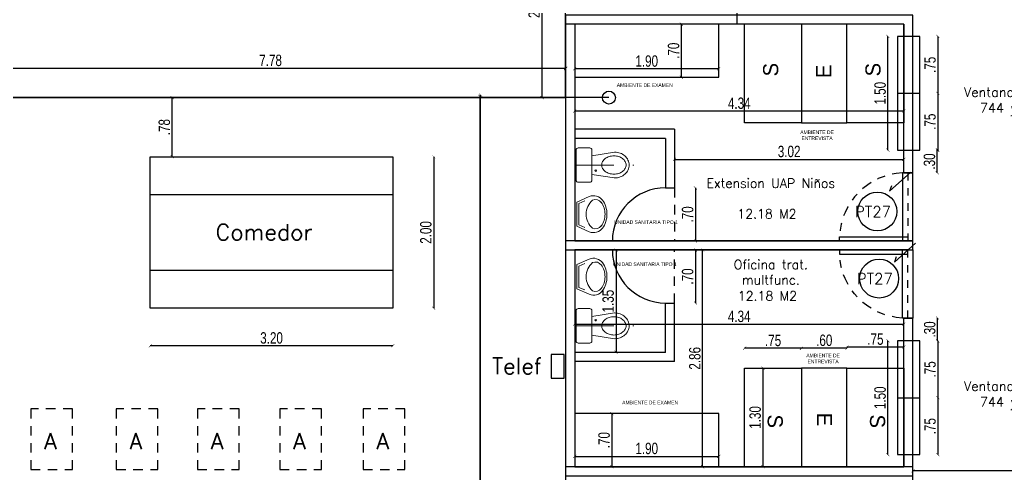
# Model space of a CAD drawing. Header units: metres. Extents: x 167 to 250, y 44 to 219.
# Drawn here: x 208.52 to 221.53, y 111.23 to 117.22 of the extents above; entities that cross this region are included whole.
import ezdxf

# ---------------------------------------------------------------- set-up
doc = ezdxf.new("R2010")
doc.units = ezdxf.units.M
for name, pattern in [('06-PT1-01$0$HIDDEN2', [0.1875, 0.125, -0.0625]), ('CONTINUA', [0]), ('DASHDOT', [1, 0.5, -0.25, 0, -0.25]), ('TRAZO_Y_PUNTO2', [0.5, 0.25, -0.125, 0, -0.125])]:
    doc.linetypes.add(name, pattern=pattern)
doc.layers.add('A-TEXTO', color=130, linetype='Continuous')
doc.layers.add('A_TEXTO', color=130, linetype='Continuous')
doc.layers.add('A1-DISEÑO', color=210, linetype='Continuous', transparency=0.2)
for name, color, linetype, lineweight in [('COTAS', 253, 'Continuous', 15), ('COTAS 2', 252, 'CONTINUA', 5), ('muros', 5, 'Continuous', 25), ('puntea', 253, '06-PT1-01$0$HIDDEN2', 25), ('VEHICLES', 252, 'Continuous', 5)]:
    doc.layers.add(name, color=color, linetype=linetype, lineweight=lineweight)
doc.styles.add('CORDENADAS', font='romans.shx', dxfattribs={"height": 1})
doc.styles.add('ING_75', font='swisscl.ttf', dxfattribs={"height": 0.15})
doc.dimstyles.new('ESC_1_75_ING', dxfattribs={"dimtxt": 0.15, "dimasz": 0.04, "dimexe": 0, "dimexo": 0, "dimgap": 0.0263, "dimtad": 1, "dimzin": 4, "dimdsep": 46, "dimtxsty": 'ING_75', "dimblk": 'ARCHTICK', "dimcen": 0.06, "dimse1": 1, "dimse2": 1, "dimclrd": 256, "dimclre": 2, "dimclrt": 1, "dimadec": 0, "dimazin": 0, "dimtfac": 1, "dimtix": 1, "dimtmove": 2, "dimatfit": 3, "dimldrblk": 'ARCHTICK', "dimfxl": 0, "dimtvp": 1.75, "dimtolj": 1, "dimtzin": 4, "dimarcsym": 0})

# ---------------------------------------------------------------- blocks, each defined once
blk = doc.blocks.new('_ArchTick')
at = {"color": 0, "linetype": 'ByBlock', "const_width": 0.15}
blk.add_lwpolyline([(-0.5, -0.5), (0.5, 0.5)], dxfattribs=at)
blk = doc.blocks.new('*D600')
at = {"layer": 'Defpoints', "color": 0, "transparency": 16777216}
for p in [(217.077, 114.176), (217.533, 114.176), (217.662, 111.315)]:
    blk.add_point(p, dxfattribs=at)
at = {"layer": 'muros', "lineweight": -2, "transparency": 16777216}
blk.add_line((217.533, 111.315), (217.533, 114.176), dxfattribs=at)
at = {"layer": 'muros', "lineweight": -2, "transparency": 16777216, "xscale": 0.04, "yscale": 0.04, "zscale": 0.04}
for p, rotation in [((217.533, 114.176), 90), ((217.533, 111.315), 270)]:
    blk.add_blockref('_ArchTick', p, dxfattribs=dict(at, rotation=rotation))
at = {"layer": 'muros', "color": 1, "transparency": 16777216, "insert": (217.43, 112.746), "char_height": 0.15, "attachment_point": 5, "rotation": 90, "style": 'ING_75'}
blk.add_mtext('\\A1;2.86', dxfattribs=at)
blk = doc.blocks.new('*D601')
at = {"layer": 'Defpoints', "color": 0, "transparency": 16777216}
for p in [(220.185, 113.196), (215.845, 112.617), (220.185, 112.653)]:
    blk.add_point(p, dxfattribs=at)
at = {"layer": 'muros', "lineweight": -2, "transparency": 16777216}
blk.add_line((215.845, 113.196), (220.185, 113.196), dxfattribs=at)
at = {"layer": 'muros', "lineweight": -2, "transparency": 16777216, "xscale": 0.04, "yscale": 0.04, "zscale": 0.04, "rotation": 180}
blk.add_blockref('_ArchTick', (215.845, 113.196), dxfattribs=at)
at = {"layer": 'muros', "lineweight": -2, "transparency": 16777216, "xscale": 0.04, "yscale": 0.04, "zscale": 0.04}
blk.add_blockref('_ArchTick', (220.185, 113.196), dxfattribs=at)
at = {"layer": 'muros', "color": 1, "transparency": 16777216, "insert": (218.015, 113.299), "char_height": 0.15, "attachment_point": 5, "style": 'ING_75'}
blk.add_mtext('\\A1;4.34', dxfattribs=at)
blk = doc.blocks.new('*D614')
at = {"layer": 'Defpoints', "color": 0, "transparency": 16777216}
for p in [(215.725, 116.576), (207.94, 116.207), (215.725, 116.22)]:
    blk.add_point(p, dxfattribs=at)
at = {"layer": 'muros', "lineweight": -2, "transparency": 16777216}
blk.add_line((207.94, 116.576), (215.725, 116.576), dxfattribs=at)
at = {"layer": 'muros', "lineweight": -2, "transparency": 16777216, "xscale": 0.04, "yscale": 0.04, "zscale": 0.04, "rotation": 180}
blk.add_blockref('_ArchTick', (207.94, 116.576), dxfattribs=at)
at = {"layer": 'muros', "lineweight": -2, "transparency": 16777216, "xscale": 0.04, "yscale": 0.04, "zscale": 0.04}
blk.add_blockref('_ArchTick', (215.725, 116.576), dxfattribs=at)
at = {"layer": 'muros', "color": 1, "transparency": 16777216, "insert": (211.833, 116.679), "char_height": 0.15, "attachment_point": 5, "style": 'ING_75'}
blk.add_mtext('\\A1;7.78', dxfattribs=at)
blk = doc.blocks.new('*D633')
at = {"layer": 'Defpoints', "color": 0, "transparency": 16777216}
for p in [(214.603, 116.22), (215.725, 116.22), (215.241, 105.45)]:
    blk.add_point(p, dxfattribs=at)
at = {"layer": 'muros', "lineweight": -2, "transparency": 16777216}
blk.add_line((214.603, 105.45), (214.603, 116.22), dxfattribs=at)
at = {"layer": 'muros', "lineweight": -2, "transparency": 16777216, "xscale": 0.04, "yscale": 0.04, "zscale": 0.04}
for p, rotation in [((214.603, 116.22), 90), ((214.603, 105.45), 270)]:
    blk.add_blockref('_ArchTick', p, dxfattribs=dict(at, rotation=rotation))
at = {"layer": 'muros', "color": 1, "transparency": 16777216, "insert": (214.5, 110.835), "char_height": 0.15, "attachment_point": 5, "rotation": 90, "style": 'ING_75'}
blk.add_mtext('\\A1;10.77', dxfattribs=at)
blk = doc.blocks.new('*D642')
at = {"layer": 'Defpoints', "color": 0, "transparency": 16777216}
for p in [(213.446, 115.408, -0.396), (213.446, 113.408, -0.396), (213.985, 113.408)]:
    blk.add_point(p, dxfattribs=at)
at = {"layer": 'muros', "lineweight": -2, "transparency": 16777216}
blk.add_line((213.985, 115.408), (213.985, 113.408), dxfattribs=at)
at = {"layer": 'muros', "lineweight": -2, "transparency": 16777216, "xscale": 0.04, "yscale": 0.04, "zscale": 0.04}
for p, rotation in [((213.985, 115.408), 90), ((213.985, 113.408), 270)]:
    blk.add_blockref('_ArchTick', p, dxfattribs=dict(at, rotation=rotation))
at = {"layer": 'muros', "color": 1, "transparency": 16777216, "insert": (213.882, 114.408), "char_height": 0.15, "attachment_point": 5, "rotation": 90, "style": 'ING_75'}
blk.add_mtext('\\A1;2.00', dxfattribs=at)
blk = doc.blocks.new('*D643')
at = {"layer": 'Defpoints', "color": 0, "transparency": 16777216}
for p in [(210.246, 113.408, -0.396), (213.446, 113.408, -0.396), (210.246, 112.911)]:
    blk.add_point(p, dxfattribs=at)
at = {"layer": 'muros', "lineweight": -2, "transparency": 16777216}
blk.add_line((213.446, 112.911), (210.246, 112.911), dxfattribs=at)
at = {"layer": 'muros', "lineweight": -2, "transparency": 16777216, "xscale": 0.04, "yscale": 0.04, "zscale": 0.04, "rotation": 180}
blk.add_blockref('_ArchTick', (210.246, 112.911), dxfattribs=at)
at = {"layer": 'muros', "lineweight": -2, "transparency": 16777216, "xscale": 0.04, "yscale": 0.04, "zscale": 0.04}
blk.add_blockref('_ArchTick', (213.446, 112.911), dxfattribs=at)
at = {"layer": 'muros', "color": 1, "transparency": 16777216, "insert": (211.846, 113.014), "char_height": 0.15, "attachment_point": 5, "style": 'ING_75'}
blk.add_mtext('\\A1;3.20', dxfattribs=at)
blk = doc.blocks.new('*D670')
at = {"layer": 'Defpoints', "color": 0, "transparency": 16777216}
for p in [(224.058, 113.381), (220.307, 112.891), (220.307, 111.26)]:
    blk.add_point(p, dxfattribs=at)
at = {"layer": 'muros', "lineweight": -2, "transparency": 16777216}
blk.add_line((224.058, 111.26), (220.307, 111.26), dxfattribs=at)
at = {"layer": 'muros', "lineweight": -2, "transparency": 16777216, "xscale": 0.04, "yscale": 0.04, "zscale": 0.04, "rotation": 180}
blk.add_blockref('_ArchTick', (220.307, 111.26), dxfattribs=at)
at = {"layer": 'muros', "lineweight": -2, "transparency": 16777216, "xscale": 0.04, "yscale": 0.04, "zscale": 0.04}
blk.add_blockref('_ArchTick', (224.058, 111.26), dxfattribs=at)
at = {"layer": 'muros', "color": 1, "transparency": 16777216, "insert": (222.183, 111.363), "char_height": 0.15, "attachment_point": 5, "style": 'ING_75'}
blk.add_mtext('\\A1;3.75', dxfattribs=at)
blk = doc.blocks.new('*D707')
at = {"layer": 'COTAS', "lineweight": -2, "transparency": 16777216}
blk.add_line((219.437, 112.88), (218.837, 112.88), dxfattribs=at)
at = {"layer": 'Defpoints', "color": 0, "transparency": 16777216}
for p in [(218.837, 112.88), (218.837, 112.636), (219.437, 112.636)]:
    blk.add_point(p, dxfattribs=at)
at = {"layer": 'COTAS', "lineweight": -2, "transparency": 16777216, "xscale": 0.04, "yscale": 0.04, "zscale": 0.04, "rotation": 180}
blk.add_blockref('_ArchTick', (218.837, 112.88), dxfattribs=at)
at = {"layer": 'COTAS', "lineweight": -2, "transparency": 16777216, "xscale": 0.04, "yscale": 0.04, "zscale": 0.04}
blk.add_blockref('_ArchTick', (219.437, 112.88), dxfattribs=at)
at = {"layer": 'COTAS', "color": 1, "transparency": 16777216, "insert": (219.137, 112.983), "char_height": 0.15, "attachment_point": 5, "style": 'ING_75'}
blk.add_mtext('\\A1;.60', dxfattribs=at)
blk = doc.blocks.new('*D708')
at = {"layer": 'COTAS', "lineweight": -2, "transparency": 16777216}
blk.add_line((220.187, 112.895), (219.437, 112.895), dxfattribs=at)
at = {"layer": 'Defpoints', "color": 0, "transparency": 16777216}
for p in [(219.437, 112.895), (219.437, 112.636), (220.187, 112.636)]:
    blk.add_point(p, dxfattribs=at)
at = {"layer": 'COTAS', "lineweight": -2, "transparency": 16777216, "xscale": 0.04, "yscale": 0.04, "zscale": 0.04, "rotation": 180}
blk.add_blockref('_ArchTick', (219.437, 112.895), dxfattribs=at)
at = {"layer": 'COTAS', "lineweight": -2, "transparency": 16777216, "xscale": 0.04, "yscale": 0.04, "zscale": 0.04}
blk.add_blockref('_ArchTick', (220.187, 112.895), dxfattribs=at)
at = {"layer": 'COTAS', "color": 1, "transparency": 16777216, "insert": (219.812, 112.998), "char_height": 0.15, "attachment_point": 5, "style": 'ING_75'}
blk.add_mtext('\\A1;.75', dxfattribs=at)
blk = doc.blocks.new('*D709')
at = {"layer": 'COTAS', "lineweight": -2, "transparency": 16777216}
blk.add_line((218.837, 112.878), (218.087, 112.878), dxfattribs=at)
at = {"layer": 'Defpoints', "color": 0, "transparency": 16777216}
for p in [(218.087, 112.878), (218.087, 112.636), (218.837, 112.636)]:
    blk.add_point(p, dxfattribs=at)
at = {"layer": 'COTAS', "lineweight": -2, "transparency": 16777216, "xscale": 0.04, "yscale": 0.04, "zscale": 0.04, "rotation": 180}
blk.add_blockref('_ArchTick', (218.087, 112.878), dxfattribs=at)
at = {"layer": 'COTAS', "lineweight": -2, "transparency": 16777216, "xscale": 0.04, "yscale": 0.04, "zscale": 0.04}
blk.add_blockref('_ArchTick', (218.837, 112.878), dxfattribs=at)
at = {"layer": 'COTAS', "color": 1, "transparency": 16777216, "insert": (218.462, 112.981), "char_height": 0.15, "attachment_point": 5, "style": 'ING_75'}
blk.add_mtext('\\A1;.75', dxfattribs=at)
blk = doc.blocks.new('*D710')
at = {"layer": 'COTAS', "lineweight": -2, "transparency": 16777216}
blk.add_line((218.329, 112.615), (218.329, 111.315), dxfattribs=at)
at = {"layer": 'Defpoints', "color": 0, "transparency": 16777216}
for p in [(218.524, 112.615), (218.18, 111.315), (218.329, 111.315)]:
    blk.add_point(p, dxfattribs=at)
at = {"layer": 'COTAS', "lineweight": -2, "transparency": 16777216, "xscale": 0.04, "yscale": 0.04, "zscale": 0.04}
for p, rotation in [((218.329, 112.615), 90), ((218.329, 111.315), 270)]:
    blk.add_blockref('_ArchTick', p, dxfattribs=dict(at, rotation=rotation))
at = {"layer": 'COTAS', "color": 1, "transparency": 16777216, "insert": (218.226, 111.965), "char_height": 0.15, "attachment_point": 5, "rotation": 90, "style": 'ING_75'}
blk.add_mtext('\\A1;1.30', dxfattribs=at)
blk = doc.blocks.new('LAV-3')
at = {"layer": 'VEHICLES', "linetype": 'Continuous'}
for p, q in [((1202.646, 397.081), (1202.811, 397.153)), ((1202.646, 397.081), (1202.646, 396.761)), ((1202.676, 397.061), (1202.753, 397.095)), ((1202.676, 397.061), (1202.676, 396.781)), ((1202.646, 396.761), (1202.811, 396.689)), ((1202.676, 396.781), (1202.753, 396.747))]:
    blk.add_line(p, q, dxfattribs=at)
for centre, radius, start, end in [((1203.02, 396.921), 0.249, 131.4878, 228.5122), ((1202.869, 397.02), 0.145, 33.6319, 113.6797), ((1202.893, 397.02), 0.0951, 33.6319, 113.6797), ((1202.753, 396.921), 0.267, 0, 36.1077), ((1202.729, 396.921), 0.317, 0, 36.1077), ((1202.753, 396.921), 0.267, 323.8923, 0), ((1202.729, 396.921), 0.317, 323.8923, 0), ((1202.869, 396.822), 0.145, 246.3203, 326.3681), ((1202.893, 396.822), 0.0951, 246.3203, 326.3681)]:
    blk.add_arc(centre, radius, start, end, dxfattribs=at)
blk = doc.blocks.new('*D711')
at = {"layer": 'COTAS', "lineweight": -2, "transparency": 16777216}
blk.add_line((215.845, 111.451), (217.745, 111.451), dxfattribs=at)
at = {"layer": 'Defpoints', "color": 0, "transparency": 16777216}
for p in [(215.845, 111.734), (217.745, 111.451), (217.745, 111.315)]:
    blk.add_point(p, dxfattribs=at)
at = {"layer": 'COTAS', "lineweight": -2, "transparency": 16777216, "xscale": 0.04, "yscale": 0.04, "zscale": 0.04, "rotation": 180}
blk.add_blockref('_ArchTick', (215.845, 111.451), dxfattribs=at)
at = {"layer": 'COTAS', "lineweight": -2, "transparency": 16777216, "xscale": 0.04, "yscale": 0.04, "zscale": 0.04}
blk.add_blockref('_ArchTick', (217.745, 111.451), dxfattribs=at)
at = {"layer": 'COTAS', "color": 1, "transparency": 16777216, "insert": (216.795, 111.555), "char_height": 0.15, "attachment_point": 5, "style": 'ING_75'}
blk.add_mtext('\\A1;1.90', dxfattribs=at)
blk = doc.blocks.new('*D712')
at = {"layer": 'COTAS', "lineweight": -2, "transparency": 16777216}
blk.add_line((216.39, 114.176), (216.39, 112.826), dxfattribs=at)
at = {"layer": 'Defpoints', "color": 0, "transparency": 16777216}
for p in [(215.842, 114.176), (215.842, 112.826), (216.39, 112.826)]:
    blk.add_point(p, dxfattribs=at)
at = {"layer": 'COTAS', "lineweight": -2, "transparency": 16777216, "xscale": 0.04, "yscale": 0.04, "zscale": 0.04}
for p, rotation in [((216.39, 114.176), 90), ((216.39, 112.826), 270)]:
    blk.add_blockref('_ArchTick', p, dxfattribs=dict(at, rotation=rotation))
at = {"layer": 'COTAS', "color": 1, "transparency": 16777216, "insert": (216.287, 113.501), "char_height": 0.15, "attachment_point": 5, "rotation": 90, "style": 'ING_75'}
blk.add_mtext('\\A1;1.35', dxfattribs=at)
blk = doc.blocks.new('*D706')
at = {"layer": 'Defpoints', "color": 0, "transparency": 16777216}
for p in [(216.336, 112.015), (216.336, 111.315), (216.336, 111.315)]:
    blk.add_point(p, dxfattribs=at)
at = {"layer": 'muros', "lineweight": -2, "transparency": 16777216}
blk.add_line((216.336, 112.015), (216.336, 111.315), dxfattribs=at)
at = {"layer": 'muros', "lineweight": -2, "transparency": 16777216, "xscale": 0.04, "yscale": 0.04, "zscale": 0.04}
for p, rotation in [((216.336, 112.015), 90), ((216.336, 111.315), 270)]:
    blk.add_blockref('_ArchTick', p, dxfattribs=dict(at, rotation=rotation))
at = {"layer": 'muros', "color": 1, "transparency": 16777216, "insert": (216.233, 111.665), "char_height": 0.15, "attachment_point": 5, "rotation": 90, "style": 'ING_75'}
blk.add_mtext('\\A1;.70', dxfattribs=at)
blk = doc.blocks.new('*D713')
at = {"layer": 'Defpoints', "color": 0, "transparency": 16777216}
for p in [(217.162, 114.176), (217.162, 113.476), (217.438, 113.476)]:
    blk.add_point(p, dxfattribs=at)
at = {"layer": 'muros', "lineweight": -2, "transparency": 16777216}
blk.add_line((217.438, 114.176), (217.438, 113.476), dxfattribs=at)
at = {"layer": 'muros', "lineweight": -2, "transparency": 16777216, "xscale": 0.04, "yscale": 0.04, "zscale": 0.04}
for p, rotation in [((217.438, 114.176), 90), ((217.438, 113.476), 270)]:
    blk.add_blockref('_ArchTick', p, dxfattribs=dict(at, rotation=rotation))
at = {"layer": 'muros', "color": 1, "transparency": 16777216, "insert": (217.335, 113.826), "char_height": 0.15, "attachment_point": 5, "rotation": 90, "style": 'ING_75'}
blk.add_mtext('\\A1;.70', dxfattribs=at)
blk = doc.blocks.new('th5h5yh5')
at = {"color": 114, "true_color": 0x139b48}
for p, q in [((195.601, 90.42), (196.351, 90.42)), ((195.601, 89.12), (195.601, 90.42)), ((196.951, 89.12), (196.951, 90.42)), ((196.951, 90.42), (197.701, 90.42)), ((197.701, 90.42), (197.701, 89.12))]:
    blk.add_line(p, q, dxfattribs=at)
at = {"color": 1, "true_color": 0xff0f0f}
for p, q in [((196.951, 90.42), (196.351, 90.42)), ((196.351, 90.42), (196.351, 89.12)), ((196.951, 89.12), (196.951, 90.42)), ((196.351, 89.12), (196.951, 89.12))]:
    blk.add_line(p, q, dxfattribs=at)
at = {"layer": 'muros', "color": 114, "true_color": 0x139b48}
for p, q in [((195.601, 89.12), (196.351, 89.12)), ((196.351, 89.12), (196.351, 89.12)), ((196.951, 89.12), (196.951, 89.12)), ((196.951, 89.12), (197.701, 89.12))]:
    blk.add_line(p, q, dxfattribs=at)
at = {"char_height": 0.2, "attachment_point": 1, "rotation": 270}
for s, width, insert in [('S', 0.13533, (196.106, 89.809)), ('\\pxqc;E', 2.46867, (196.757, 90.976)), ('S', 0.13533, (197.456, 89.809))]:
    blk.add_mtext_dynamic_manual_height_columns(s, width=width, gutter_width=12.5, heights=[0], dxfattribs=dict(at, insert=insert))
blk = doc.blocks.new('*D714')
at = {"layer": 'Defpoints', "color": 0, "transparency": 16777216}
for p in [(215.845, 116.589), (220.187, 116.589), (215.845, 116.01)]:
    blk.add_point(p, dxfattribs=at)
at = {"layer": 'muros', "lineweight": -2, "transparency": 16777216}
blk.add_line((220.187, 116.01), (215.845, 116.01), dxfattribs=at)
at = {"layer": 'muros', "lineweight": -2, "transparency": 16777216, "xscale": 0.04, "yscale": 0.04, "zscale": 0.04, "rotation": 180}
blk.add_blockref('_ArchTick', (215.845, 116.01), dxfattribs=at)
at = {"layer": 'muros', "lineweight": -2, "transparency": 16777216, "xscale": 0.04, "yscale": 0.04, "zscale": 0.04}
blk.add_blockref('_ArchTick', (220.187, 116.01), dxfattribs=at)
at = {"layer": 'muros', "color": 1, "transparency": 16777216, "insert": (218.016, 116.113), "char_height": 0.15, "attachment_point": 5, "style": 'ING_75'}
blk.add_mtext('\\A1;4.34', dxfattribs=at)
blk = doc.blocks.new('*D715')
at = {"layer": 'COTAS', "lineweight": -2, "transparency": 16777216}
blk.add_line((217.745, 116.567), (215.845, 116.567), dxfattribs=at)
at = {"layer": 'Defpoints', "color": 0, "transparency": 16777216}
for p in [(215.845, 116.567), (215.845, 116.457), (217.745, 116.284)]:
    blk.add_point(p, dxfattribs=at)
at = {"layer": 'COTAS', "lineweight": -2, "transparency": 16777216, "xscale": 0.04, "yscale": 0.04, "zscale": 0.04, "rotation": 180}
blk.add_blockref('_ArchTick', (215.845, 116.567), dxfattribs=at)
at = {"layer": 'COTAS', "lineweight": -2, "transparency": 16777216, "xscale": 0.04, "yscale": 0.04, "zscale": 0.04}
blk.add_blockref('_ArchTick', (217.745, 116.567), dxfattribs=at)
at = {"layer": 'COTAS', "color": 1, "transparency": 16777216, "insert": (216.795, 116.67), "char_height": 0.15, "attachment_point": 5, "style": 'ING_75'}
blk.add_mtext('\\A1;1.90', dxfattribs=at)
blk = doc.blocks.new('*D716')
at = {"layer": 'COTAS', "lineweight": -2, "transparency": 16777216}
blk.add_line((217.253, 116.457), (217.253, 117.157), dxfattribs=at)
at = {"layer": 'Defpoints', "color": 0, "transparency": 16777216}
for p in [(217.253, 117.157), (217.253, 117.157), (217.253, 116.457)]:
    blk.add_point(p, dxfattribs=at)
at = {"layer": 'COTAS', "lineweight": -2, "transparency": 16777216, "xscale": 0.04, "yscale": 0.04, "zscale": 0.04}
for p, rotation in [((217.253, 117.157), 90), ((217.253, 116.457), 270)]:
    blk.add_blockref('_ArchTick', p, dxfattribs=dict(at, rotation=rotation))
at = {"layer": 'COTAS', "color": 1, "transparency": 16777216, "insert": (217.15, 116.807), "char_height": 0.15, "attachment_point": 5, "rotation": 90, "style": 'ING_75'}
blk.add_mtext('\\A1;.70', dxfattribs=at)
blk = doc.blocks.new('*D803')
at = {"layer": 'Defpoints', "color": 0, "transparency": 16777216}
for p in [(217.162, 115.866), (220.185, 115.915), (220.185, 115.373)]:
    blk.add_point(p, dxfattribs=at)
at = {"layer": 'muros', "lineweight": -2, "transparency": 16777216}
blk.add_line((217.162, 115.373), (220.185, 115.373), dxfattribs=at)
at = {"layer": 'muros', "lineweight": -2, "transparency": 16777216, "xscale": 0.04, "yscale": 0.04, "zscale": 0.04, "rotation": 180}
blk.add_blockref('_ArchTick', (217.162, 115.373), dxfattribs=at)
at = {"layer": 'muros', "lineweight": -2, "transparency": 16777216, "xscale": 0.04, "yscale": 0.04, "zscale": 0.04}
blk.add_blockref('_ArchTick', (220.185, 115.373), dxfattribs=at)
at = {"layer": 'muros', "color": 1, "transparency": 16777216, "insert": (218.674, 115.476), "char_height": 0.15, "attachment_point": 5, "style": 'ING_75'}
blk.add_mtext('\\A1;3.02', dxfattribs=at)
blk = doc.blocks.new('*D804')
at = {"layer": 'Defpoints', "color": 0, "transparency": 16777216}
for p in [(217.162, 114.996), (217.162, 114.296), (217.438, 114.296)]:
    blk.add_point(p, dxfattribs=at)
at = {"layer": 'muros', "lineweight": -2, "transparency": 16777216}
blk.add_line((217.438, 114.996), (217.438, 114.296), dxfattribs=at)
at = {"layer": 'muros', "lineweight": -2, "transparency": 16777216, "xscale": 0.04, "yscale": 0.04, "zscale": 0.04}
for p, rotation in [((217.438, 114.996), 90), ((217.438, 114.296), 270)]:
    blk.add_blockref('_ArchTick', p, dxfattribs=dict(at, rotation=rotation))
at = {"layer": 'muros', "color": 1, "transparency": 16777216, "insert": (217.335, 114.646), "char_height": 0.15, "attachment_point": 5, "rotation": 90, "style": 'ING_75'}
blk.add_mtext('\\A1;.70', dxfattribs=at)
blk = doc.blocks.new('*U826')
at = {"layer": 'A1-DISEÑO', "linetype": 'TRAZO_Y_PUNTO2', "ltscale": 0.08, "transparency": 33554687}
blk.add_line((-0.4, -0.18), (0.4, -0.18), dxfattribs=at)
at = {"layer": 'A1-DISEÑO', "transparency": 33554687}
for points in [[(-0.4, -0.24), (0.4, -0.24), (0.4, -0.12), (-0.4, -0.12)], [(0.35, -0.18), (0.4, -0.18), (0.4, -0.98), (0.35, -0.98)]]:
    blk.add_lwpolyline(points, close=True, dxfattribs=at)
at = {"layer": 'A1-DISEÑO', "linetype": 'TRAZO_Y_PUNTO2', "ltscale": 0.5, "transparency": 33554687}
blk.add_arc((0.375, -0.205), 0.776, 182.6157, 268.1534, dxfattribs=at)
blk = doc.blocks.new('*D837')
at = {"layer": 'Defpoints', "color": 0, "transparency": 16777216}
for p in [(210.535, 116.188), (211.832, 116.188), (210.246, 115.408, -0.396)]:
    blk.add_point(p, dxfattribs=at)
at = {"layer": 'muros', "lineweight": -2, "transparency": 16777216}
blk.add_line((210.535, 115.408), (210.535, 116.188), dxfattribs=at)
at = {"layer": 'muros', "lineweight": -2, "transparency": 16777216, "xscale": 0.04, "yscale": 0.04, "zscale": 0.04}
for p, rotation in [((210.535, 116.188), 90), ((210.535, 115.408), 270)]:
    blk.add_blockref('_ArchTick', p, dxfattribs=dict(at, rotation=rotation))
at = {"layer": 'muros', "color": 1, "transparency": 16777216, "insert": (210.432, 115.798), "char_height": 0.15, "attachment_point": 5, "rotation": 90, "style": 'ING_75'}
blk.add_mtext('\\A1;.78', dxfattribs=at)
blk = doc.blocks.new('*D838')
at = {"layer": 'Defpoints', "color": 0, "transparency": 16777216}
for p in [(205.62, 116.205), (214.594, 105.418), (215.241, 105.418)]:
    blk.add_point(p, dxfattribs=at)
at = {"layer": 'muros', "lineweight": -2, "transparency": 16777216}
blk.add_line((214.594, 116.205), (214.594, 105.418), dxfattribs=at)
at = {"layer": 'muros', "lineweight": -2, "transparency": 16777216, "xscale": 0.04, "yscale": 0.04, "zscale": 0.04}
for p, rotation in [((214.594, 116.205), 90), ((214.594, 105.418), 270)]:
    blk.add_blockref('_ArchTick', p, dxfattribs=dict(at, rotation=rotation))
at = {"layer": 'muros', "color": 1, "transparency": 16777216, "insert": (214.491, 110.811), "char_height": 0.15, "attachment_point": 5, "rotation": 90, "style": 'ING_75'}
blk.add_mtext('\\A1;10.79', dxfattribs=at)
blk = doc.blocks.new('*D865')
at = {"layer": 'Defpoints', "color": 0, "transparency": 16777216}
for p in [(215.414, 118.59), (215.725, 118.59), (215.725, 116.188)]:
    blk.add_point(p, dxfattribs=at)
at = {"layer": 'muros', "lineweight": -2, "transparency": 16777216}
blk.add_line((215.414, 116.188), (215.414, 118.59), dxfattribs=at)
at = {"layer": 'muros', "lineweight": -2, "transparency": 16777216, "xscale": 0.04, "yscale": 0.04, "zscale": 0.04}
for p, rotation in [((215.414, 118.59), 90), ((215.414, 116.188), 270)]:
    blk.add_blockref('_ArchTick', p, dxfattribs=dict(at, rotation=rotation))
at = {"layer": 'muros', "color": 1, "transparency": 16777216, "insert": (215.311, 117.389), "char_height": 0.15, "attachment_point": 5, "rotation": 90, "style": 'ING_75'}
blk.add_mtext('\\A1;2.40', dxfattribs=at)
blk = doc.blocks.new('*D870')
at = {"layer": 'Defpoints', "color": 0, "transparency": 16777216}
for p in [(175.293, 116.571), (175.293, 116.188), (215.725, 116.188)]:
    blk.add_point(p, dxfattribs=at)
at = {"layer": 'muros', "lineweight": -2, "transparency": 16777216}
blk.add_line((215.725, 116.571), (175.293, 116.571), dxfattribs=at)
at = {"layer": 'muros', "lineweight": -2, "transparency": 16777216, "xscale": 0.04, "yscale": 0.04, "zscale": 0.04, "rotation": 180}
blk.add_blockref('_ArchTick', (175.293, 116.571), dxfattribs=at)
at = {"layer": 'muros', "lineweight": -2, "transparency": 16777216, "xscale": 0.04, "yscale": 0.04, "zscale": 0.04}
blk.add_blockref('_ArchTick', (215.725, 116.571), dxfattribs=at)
at = {"layer": 'muros', "color": 1, "transparency": 16777216, "insert": (195.509, 116.675), "char_height": 0.15, "attachment_point": 5, "style": 'ING_75'}
blk.add_mtext('\\A1;40.43', dxfattribs=at)
blk = doc.blocks.new('*D949')
at = {"layer": 'Defpoints', "color": 0, "transparency": 16777216}
for p in [(219.977, 116.997), (220.103, 116.997), (220.103, 115.495)]:
    blk.add_point(p, dxfattribs=at)
at = {"layer": 'muros', "lineweight": -2, "transparency": 16777216}
blk.add_line((219.977, 115.495), (219.977, 116.997), dxfattribs=at)
at = {"layer": 'muros', "lineweight": -2, "transparency": 16777216, "xscale": 0.04, "yscale": 0.04, "zscale": 0.04}
for p, rotation in [((219.977, 116.997), 90), ((219.977, 115.495), 270)]:
    blk.add_blockref('_ArchTick', p, dxfattribs=dict(at, rotation=rotation))
at = {"layer": 'muros', "color": 1, "transparency": 16777216, "insert": (219.874, 116.246), "char_height": 0.15, "attachment_point": 5, "rotation": 90, "style": 'ING_75'}
blk.add_mtext('\\A1;1.50', dxfattribs=at)
blk = doc.blocks.new('*D950')
at = {"layer": 'Defpoints', "color": 0, "transparency": 16777216}
for p in [(220.397, 116.246), (220.397, 115.495), (220.635, 115.495)]:
    blk.add_point(p, dxfattribs=at)
at = {"layer": 'muros', "lineweight": -2, "transparency": 16777216}
blk.add_line((220.635, 116.246), (220.635, 115.495), dxfattribs=at)
at = {"layer": 'muros', "lineweight": -2, "transparency": 16777216, "xscale": 0.04, "yscale": 0.04, "zscale": 0.04}
for p, rotation in [((220.635, 116.246), 90), ((220.635, 115.495), 270)]:
    blk.add_blockref('_ArchTick', p, dxfattribs=dict(at, rotation=rotation))
at = {"layer": 'muros', "color": 1, "transparency": 16777216, "insert": (220.533, 115.87), "char_height": 0.15, "attachment_point": 5, "rotation": 90, "style": 'ING_75'}
blk.add_mtext('\\A1;.75', dxfattribs=at)
blk = doc.blocks.new('*D951')
at = {"layer": 'Defpoints', "color": 0, "transparency": 16777216}
for p in [(220.397, 116.997), (220.397, 116.246), (220.635, 116.246)]:
    blk.add_point(p, dxfattribs=at)
at = {"layer": 'muros', "lineweight": -2, "transparency": 16777216}
blk.add_line((220.635, 116.997), (220.635, 116.246), dxfattribs=at)
at = {"layer": 'muros', "lineweight": -2, "transparency": 16777216, "xscale": 0.04, "yscale": 0.04, "zscale": 0.04}
for p, rotation in [((220.635, 116.997), 90), ((220.635, 116.246), 270)]:
    blk.add_blockref('_ArchTick', p, dxfattribs=dict(at, rotation=rotation))
at = {"layer": 'muros', "color": 1, "transparency": 16777216, "insert": (220.533, 116.621), "char_height": 0.15, "attachment_point": 5, "rotation": 90, "style": 'ING_75'}
blk.add_mtext('\\A1;.75', dxfattribs=at)
blk = doc.blocks.new('*D952')
at = {"layer": 'Defpoints', "color": 0, "transparency": 16777216}
for p in [(219.977, 112.976), (220.103, 112.976), (220.103, 111.474)]:
    blk.add_point(p, dxfattribs=at)
at = {"layer": 'muros', "lineweight": -2, "transparency": 16777216}
blk.add_line((219.977, 111.474), (219.977, 112.976), dxfattribs=at)
at = {"layer": 'muros', "lineweight": -2, "transparency": 16777216, "xscale": 0.04, "yscale": 0.04, "zscale": 0.04}
for p, rotation in [((219.977, 112.976), 90), ((219.977, 111.474), 270)]:
    blk.add_blockref('_ArchTick', p, dxfattribs=dict(at, rotation=rotation))
at = {"layer": 'muros', "color": 1, "transparency": 16777216, "insert": (219.874, 112.225), "char_height": 0.15, "attachment_point": 5, "rotation": 90, "style": 'ING_75'}
blk.add_mtext('\\A1;1.50', dxfattribs=at)
blk = doc.blocks.new('*D953')
at = {"layer": 'Defpoints', "color": 0, "transparency": 16777216}
for p in [(220.397, 112.225), (220.397, 111.474), (220.635, 111.474)]:
    blk.add_point(p, dxfattribs=at)
at = {"layer": 'muros', "lineweight": -2, "transparency": 16777216}
blk.add_line((220.635, 112.225), (220.635, 111.474), dxfattribs=at)
at = {"layer": 'muros', "lineweight": -2, "transparency": 16777216, "xscale": 0.04, "yscale": 0.04, "zscale": 0.04}
for p, rotation in [((220.635, 112.225), 90), ((220.635, 111.474), 270)]:
    blk.add_blockref('_ArchTick', p, dxfattribs=dict(at, rotation=rotation))
at = {"layer": 'muros', "color": 1, "transparency": 16777216, "insert": (220.533, 111.849), "char_height": 0.15, "attachment_point": 5, "rotation": 90, "style": 'ING_75'}
blk.add_mtext('\\A1;.75', dxfattribs=at)
blk = doc.blocks.new('*D954')
at = {"layer": 'Defpoints', "color": 0, "transparency": 16777216}
for p in [(220.397, 112.976), (220.397, 112.225), (220.635, 112.225)]:
    blk.add_point(p, dxfattribs=at)
at = {"layer": 'muros', "lineweight": -2, "transparency": 16777216}
blk.add_line((220.635, 112.976), (220.635, 112.225), dxfattribs=at)
at = {"layer": 'muros', "lineweight": -2, "transparency": 16777216, "xscale": 0.04, "yscale": 0.04, "zscale": 0.04}
for p, rotation in [((220.635, 112.976), 90), ((220.635, 112.225), 270)]:
    blk.add_blockref('_ArchTick', p, dxfattribs=dict(at, rotation=rotation))
at = {"layer": 'muros', "color": 1, "transparency": 16777216, "insert": (220.533, 112.6), "char_height": 0.15, "attachment_point": 5, "rotation": 90, "style": 'ING_75'}
blk.add_mtext('\\A1;.75', dxfattribs=at)
blk = doc.blocks.new('*D979')
at = {"layer": 'Defpoints', "color": 0, "transparency": 16777216}
for p in [(220.305, 113.278), (220.632, 113.278), (220.305, 112.976)]:
    blk.add_point(p, dxfattribs=at)
at = {"layer": 'muros', "lineweight": -2, "transparency": 16777216}
blk.add_line((220.632, 112.976), (220.632, 113.278), dxfattribs=at)
at = {"layer": 'muros', "lineweight": -2, "transparency": 16777216, "xscale": 0.04, "yscale": 0.04, "zscale": 0.04}
for p, rotation in [((220.632, 113.278), 90), ((220.632, 112.976), 270)]:
    blk.add_blockref('_ArchTick', p, dxfattribs=dict(at, rotation=rotation))
at = {"layer": 'muros', "color": 1, "transparency": 16777216, "insert": (220.529, 113.127), "char_height": 0.15, "attachment_point": 5, "rotation": 90, "style": 'ING_75'}
blk.add_mtext('\\A1;.30', dxfattribs=at)
blk = doc.blocks.new('*D980')
at = {"layer": 'Defpoints', "color": 0, "transparency": 16777216}
for p in [(220.305, 115.495), (220.628, 115.495), (220.305, 115.196)]:
    blk.add_point(p, dxfattribs=at)
at = {"layer": 'muros', "lineweight": -2, "transparency": 16777216}
blk.add_line((220.628, 115.196), (220.628, 115.495), dxfattribs=at)
at = {"layer": 'muros', "lineweight": -2, "transparency": 16777216, "xscale": 0.04, "yscale": 0.04, "zscale": 0.04}
for p, rotation in [((220.628, 115.495), 90), ((220.628, 115.196), 270)]:
    blk.add_blockref('_ArchTick', p, dxfattribs=dict(at, rotation=rotation))
at = {"layer": 'muros', "color": 1, "transparency": 16777216, "insert": (220.525, 115.345), "char_height": 0.15, "attachment_point": 5, "rotation": 90, "style": 'ING_75'}
blk.add_mtext('\\A1;.30', dxfattribs=at)

msp = doc.modelspace()

# ---------------------------------------------------------------- linework, layer by layer
at = {"color": 6}
for p, q in [((210.246, 114.908, -0.396), (213.446, 114.908, -0.396)), ((210.246, 113.908, -0.396), (213.446, 113.908, -0.396))]:
    msp.add_line(p, q, dxfattribs=at)
at = {"color": 6, "elevation": -0.396}
msp.add_lwpolyline([(210.246, 115.408), (213.446, 115.408), (213.446, 113.408), (210.246, 113.408)], close=True, dxfattribs=at)
at = {"layer": 'A-TEXTO'}
for points in [[(217.745, 117.157), (215.845, 117.157), (215.845, 116.457), (217.745, 116.457)], [(215.845, 111.315), (217.745, 111.315), (217.745, 112.015), (215.845, 112.015)]]:
    msp.add_lwpolyline(points, close=True, dxfattribs=at)
at = {"layer": 'muros', "color": 2}
for p, q in [((220.103, 116.246), (220.397, 116.246)), ((220.103, 112.225), (220.397, 112.225))]:
    msp.add_line(p, q, dxfattribs=at)
at = {"layer": 'muros', "color": 4}
msp.add_line((216.297, 116.188), (174.528, 116.188), dxfattribs=at)
at = {"layer": 'muros', "color": 5}
for p, q in [((217.162, 115.77), (215.842, 115.77)), ((217.162, 115.77), (217.162, 114.996)), ((217.042, 115.65), (215.842, 115.65)), ((217.042, 115.65), (217.042, 114.996)), ((217.042, 114.996), (217.162, 114.996)), ((217.042, 112.823), (217.042, 113.476)), ((217.042, 113.476), (217.162, 113.476)), ((217.162, 112.703), (217.162, 113.476)), ((217.042, 112.823), (215.842, 112.823)), ((217.162, 112.703), (215.842, 112.703))]:
    msp.add_line(p, q, dxfattribs=at)
at = {"layer": 'muros', "color": 51, "true_color": 0xf7f281}
for p, q in [((220.185, 115.196), (220.305, 115.196)), ((220.185, 113.276), (220.305, 113.276))]:
    msp.add_line(p, q, dxfattribs=at)
at = {"layer": 'muros', "color": 114, "true_color": 0x139b48}
msp.add_lwpolyline([(215.725, 119.06), (217.985, 119.06), (217.985, 117.157), (215.725, 117.157)], close=True, dxfattribs=at)
at = {"layer": 'muros', "color": 242, "true_color": 0xcd2027}
msp.add_lwpolyline([(215.725, 116.188), (215.725, 118.59), (175.293, 118.588), (175.293, 116.188), (180.953, 116.188), (180.953, 116.188), (195.243, 116.188), (195.243, 116.188), (215.725, 116.188)], dxfattribs=at)
at = {"layer": 'muros', "color": 51, "true_color": 0xf7f281}
for points in [[(220.305, 115.196), (220.305, 117.277), (215.725, 117.277), (215.725, 114.176), (220.305, 114.176), (220.305, 114.296)], [(220.185, 115.196), (220.185, 117.157), (215.845, 117.157), (215.845, 114.296), (220.185, 114.296)], [(220.305, 114.176), (220.305, 114.296), (215.725, 114.296), (215.725, 111.195), (220.305, 111.195), (220.305, 113.276)], [(220.185, 114.176), (215.845, 114.176), (215.845, 111.315), (220.185, 111.315), (220.185, 113.276)], [(220.185, 109.227), (220.305, 109.227), (220.305, 111.315), (215.725, 111.315), (215.725, 109.227), (219.285, 109.227)]]:
    msp.add_lwpolyline(points, dxfattribs=at)
at = {"layer": 'muros', "color": 2}
for points in [[(220.103, 116.997), (220.103, 115.495), (220.397, 115.495), (220.397, 116.997)], [(220.103, 112.976), (220.103, 111.474), (220.397, 111.474), (220.397, 112.976)]]:
    msp.add_lwpolyline(points, close=True, dxfattribs=at)
at = {"layer": 'muros', "color": 114, "true_color": 0x139b48}
for points in [[(220.023, 115.024), (220, 114.952), (220.279, 115.204)], [(220.087, 114.087), (220.064, 114.015), (220.343, 114.267)]]:
    msp.add_lwpolyline(points, dxfattribs=at)
at = {"layer": 'muros', "color": 40, "true_color": 0xf8d731}
msp.add_lwpolyline([(215.706, 112.797), (215.536, 112.797), (215.536, 112.482), (215.706, 112.482)], close=True, dxfattribs=at)
at = {"layer": 'muros', "color": 11, "linetype": '06-PT1-01$0$HIDDEN2', "true_color": 0xf27172}
for points in [[(208.67, 111.277), (209.22, 111.277), (209.22, 112.077), (208.67, 112.077), (208.67, 111.277)], [(209.797, 111.277), (210.347, 111.277), (210.347, 112.077), (209.797, 112.077), (209.797, 111.277)], [(210.869, 111.277), (211.419, 111.277), (211.419, 112.077), (210.869, 112.077), (210.869, 111.277)], [(211.955, 111.277), (212.505, 111.277), (212.505, 112.077), (211.955, 112.077), (211.955, 111.277)], [(213.054, 111.277), (213.604, 111.277), (213.604, 112.077), (213.054, 112.077), (213.054, 111.277)]]:
    msp.add_lwpolyline(points, dxfattribs=at)
at = {"layer": 'muros', "color": 114, "true_color": 0x139b48}
for centre, radius in [((216.297, 116.188), 0.0861), ((219.837, 114.684), 0.257), ((219.861, 113.799), 0.257)]:
    msp.add_circle(centre, radius, dxfattribs=at)
at = {"layer": 'muros', "color": 1, "true_color": 0xff0f0f}
for centre, start, end in [((217.042, 114.296), 90, 180), ((217.042, 114.176), 180, 270)]:
    msp.add_arc(centre, 0.7, start, end, dxfattribs=at)
at = {"layer": 'puntea'}
for p, q in [((217.162, 114.996), (217.162, 114.296)), ((217.162, 113.476), (217.162, 114.176))]:
    msp.add_line(p, q, dxfattribs=at)
msp.add_lwpolyline([(207.939, 116.188), (215.725, 116.188), (215.725, 107.83), (215.241, 107.346), (215.241, 105.418), (207.939, 105.418)], close=True, dxfattribs=at)
at = {"layer": 'VEHICLES', "linetype": 'DASHDOT'}
for p, q in [((215.863, 115.297), (216.627, 115.297)), ((215.863, 113.175), (216.627, 113.175))]:
    msp.add_line(p, q, dxfattribs=at)
at = {"layer": 'VEHICLES'}
for p, q in [((216.371, 115.127), (216.071, 115.174)), ((216.371, 113.345), (216.071, 113.298))]:
    msp.add_line(p, q, dxfattribs=at)
for points in [[(216.071, 115.496), (216.071, 115.098, -0.414214), (216.043, 115.07), (215.892, 115.07, -0.414214), (215.863, 115.098), (215.863, 115.496, -0.414214), (215.892, 115.524), (216.043, 115.524, -0.414214)], [(216.362, 115.419, -0.075511), (216.426, 115.409, -0.085829), (216.476, 115.383, -0.106057), (216.511, 115.343, -0.126723), (216.523, 115.298, -0.126723), (216.511, 115.254, -0.106057), (216.476, 115.213, -0.085829), (216.426, 115.188, -0.075511), (216.362, 115.178, -0.075511), (216.299, 115.188, -0.085829), (216.249, 115.213, -0.106057), (216.213, 115.254, -0.126723), (216.202, 115.298, -0.126723), (216.213, 115.343, -0.106057), (216.249, 115.383, -0.085829), (216.299, 115.409, -0.075511)], [(216.071, 112.976), (216.071, 113.374, 0.414214), (216.043, 113.402), (215.892, 113.402, 0.414214), (215.863, 113.374), (215.863, 112.976, 0.414214), (215.892, 112.948), (216.043, 112.948, 0.414214)], [(216.362, 113.053, 0.075511), (216.426, 113.063, 0.085829), (216.476, 113.089, 0.106057), (216.511, 113.13, 0.126723), (216.523, 113.174, 0.126723), (216.511, 113.218, 0.106057), (216.476, 113.259, 0.085829), (216.426, 113.285, 0.075511), (216.362, 113.294, 0.075511), (216.299, 113.285, 0.085829), (216.249, 113.259, 0.106057), (216.213, 113.218, 0.126723), (216.202, 113.174, 0.126723), (216.213, 113.13, 0.106057), (216.249, 113.089, 0.085829), (216.299, 113.063, 0.075511)]]:
    msp.add_lwpolyline(points, format="xyb", close=True, dxfattribs=at)
for points in [[(216.367, 115.127, 0.004361), (216.371, 115.127, 0.087587), (216.446, 115.141, 0.093286), (216.508, 115.178, 0.102668), (216.55, 115.234, 0.110454), (216.563, 115.299, 0.110454), (216.548, 115.363, 0.102668), (216.506, 115.419, 0.093286), (216.444, 115.455, 0.083195), (216.372, 115.467), (216.071, 115.42)], [(216.367, 113.345, -0.004361), (216.371, 113.345, -0.087587), (216.446, 113.331, -0.093286), (216.508, 113.294, -0.102668), (216.55, 113.238, -0.110454), (216.563, 113.173, -0.110454), (216.548, 113.109, -0.102668), (216.506, 113.054, -0.093286), (216.444, 113.017, -0.083195), (216.372, 113.005), (216.071, 113.052)]]:
    msp.add_lwpolyline(points, format="xyb", dxfattribs=at)
for centre in [(216.122, 115.224), (216.122, 113.248)]:
    msp.add_circle(centre, 0.00946, dxfattribs=at)

# ---------------------------------------------------------------- block references
at = {"layer": 'A1-DISEÑO', "transparency": 33554687, "yscale": 1.123018134072929, "zscale": 1.123018134072929, "rotation": 270}
for p, xscale in [((220.44, 114.745), 1.123018134072929), ((220.44, 113.727), -1.123018134072929)]:
    msp.add_blockref('*U826', p, dxfattribs=dict(at, xscale=xscale))
at = {"layer": 'COTAS 2', "lineweight": 5, "xscale": -1, "rotation": 180}
msp.add_blockref('LAV-3', (-986.775, 511.57), dxfattribs=at)
at = {"layer": 'COTAS 2', "lineweight": 5}
msp.add_blockref('LAV-3', (-986.775, -283.098), dxfattribs=at)
at = {"layer": 'muros', "color": 114, "true_color": 0x139b48, "rotation": 180}
msp.add_blockref('th5h5yh5', (415.786, 206.277), dxfattribs=at)
at = {"layer": 'muros', "color": 114, "true_color": 0x139b48}
msp.add_blockref('th5h5yh5', (22.484, 22.195), dxfattribs=at)

# ---------------------------------------------------------------- texts
at = {"color": 4, "char_height": 0.04738, "attachment_point": 1}
for s, insert in [('\\pxqc;AMBIENTE DE EXAMEN', (216.374, 116.377)), ('\\pxqc;AMBIENTE DE ENTREVISTA', (218.647, 115.754)), ('\\pxqc;UNIDAD SANITARIA TIPO 1', (216.391, 114.568)), ('\\pxqc;UNIDAD SANITARIA TIPO 1', (216.375, 114.012)), ('\\pxqc;AMBIENTE DE ENTREVISTA', (218.727, 112.807)), ('\\pxqc;AMBIENTE DE EXAMEN', (216.445, 112.186))]:
    msp.add_mtext_dynamic_manual_height_columns(s, width=0.79016, gutter_width=2.961, heights=[0], dxfattribs=dict(at, insert=insert))
at = {"layer": 'A_TEXTO', "color": 4, "char_height": 0.12464, "attachment_point": 1, "style": 'CORDENADAS'}
for insert in [(220.802, 116.322), (220.802, 112.441)]:
    msp.add_mtext_dynamic_manual_height_columns('\\pxqc;Ventana 2 hojas en aluminio ref 744 y/o 8025 h= 1.20 cm', width=3.1245, gutter_width=8.743, heights=[0], dxfattribs=dict(at, insert=insert))
at = {"layer": 'A_TEXTO', "color": 242, "true_color": 0xcd2027, "attachment_point": 1, "style": 'CORDENADAS'}
for s, insert, char_height in [('\\pxqc;Extension UAP Niños', (217.593, 115.119), 0.12152), ('12.18 M2', (217.99, 114.714), 0.1215), ('\\pxqc;Oficina trat. multfunc.', (217.593, 114.045), 0.12152), ('12.18 M2', (217.997, 113.631), 0.1215)]:
    msp.add_mtext_dynamic_manual_height_columns(s, width=1.67823, gutter_width=8.525, heights=[0], dxfattribs=dict(at, insert=insert, char_height=char_height))
at = {"layer": 'A_TEXTO', "color": 2, "char_height": 0.14346, "attachment_point": 1, "style": 'CORDENADAS'}
for insert in [(218.966, 114.753), (218.99, 113.868)]:
    msp.add_mtext_dynamic_manual_height_columns('\\pxqc;  PT27', width=1.43109, gutter_width=10.719, heights=[0], dxfattribs=dict(at, insert=insert))
at = {"layer": 'A_TEXTO', "attachment_point": 1, "style": 'CORDENADAS'}
for s, width, insert, char_height in [('Comedor', 2.11026, (211.109, 114.519), 0.2144), ('Telef', 0.71674, (214.754, 112.75), 0.2144), ('A', 0.17569, (208.847, 111.759), 0.214), ('A', 0.17569, (209.975, 111.759), 0.214), ('A', 0.17569, (211.046, 111.759), 0.214), ('A', 0.17569, (212.132, 111.759), 0.214), ('A', 0.17569, (213.232, 111.759), 0.214)]:
    msp.add_mtext_dynamic_manual_height_columns(s, width=width, gutter_width=10.719, heights=[0], dxfattribs=dict(at, insert=insert, char_height=char_height))

# ---------------------------------------------------------------- dimensions: what is measured, and where the dimension line sits
at = {"layer": 'COTAS', "color": 1, "true_color": 0xff0f0f}
for base, p1, p2, angle, picture, middle in [((217.253, 117.157), (217.253, 116.457), (217.253, 117.157), 90, '*D716', (217.15, 116.807)), ((215.845, 116.567), (217.745, 116.284), (215.845, 116.457), 180, '*D715', (216.795, 116.67)), ((216.39, 112.826), (215.842, 114.176), (215.842, 112.826), 90, '*D712', (216.287, 113.501)), ((218.329, 111.315), (218.524, 112.615), (218.18, 111.315), 270, '*D710', (218.226, 111.965))]:
    dim = msp.add_linear_dim(base=base, p1=p1, p2=p2, angle=angle, dimstyle='ESC_1_75_ING', dxfattribs=at)
    dim.commit()
    dim.dimension.update_dxf_attribs({"geometry": picture, "text_midpoint": middle})
for base, p1, p2, picture, middle in [((218.087, 112.878), (218.837, 112.636), (218.087, 112.636), '*D709', (218.462, 112.981)), ((218.837, 112.88), (219.437, 112.636), (218.837, 112.636), '*D707', (219.137, 112.983)), ((219.437, 112.895), (220.187, 112.636), (219.437, 112.636), '*D708', (219.812, 112.998)), ((217.745, 111.451), (215.845, 111.734), (217.745, 111.315), '*D711', (216.795, 111.555))]:
    dim = msp.add_linear_dim(base=base, p1=p1, p2=p2, dimstyle='ESC_1_75_ING', dxfattribs=at)
    dim.commit()
    dim.dimension.update_dxf_attribs({"geometry": picture, "text_midpoint": middle})
at = {"layer": 'muros', "color": 114, "true_color": 0x139b48}
for base, p1, p2, angle, picture, middle in [((215.414, 118.59), (215.725, 116.188), (215.725, 118.59), 90, '*D865', (215.311, 117.389)), ((219.977, 116.997), (220.103, 115.495), (220.103, 116.997), 90, '*D949', (219.874, 116.246)), ((220.635, 116.246), (220.397, 116.997), (220.397, 116.246), 90, '*D951', (220.533, 116.621)), ((215.845, 116.01), (220.187, 116.589), (215.845, 116.589), 180, '*D714', (218.016, 116.113)), ((214.603, 116.22), (215.241, 105.45), (215.725, 116.22), 270, '*D633', (214.5, 110.835)), ((220.635, 115.495), (220.397, 116.246), (220.397, 115.495), 90, '*D950', (220.533, 115.87)), ((214.594, 105.418), (205.62, 116.205), (215.241, 105.418), 90, '*D838', (214.491, 110.811)), ((210.535, 116.188), (210.246, 115.408, -0.396), (211.832, 116.188), 90, '*D837', (210.432, 115.798)), ((220.628, 115.495), (220.305, 115.196), (220.305, 115.495), 90, '*D980', (220.525, 115.345)), ((213.985, 113.408), (213.446, 115.408, -0.396), (213.446, 113.408, -0.396), 90, '*D642', (213.882, 114.408)), ((217.438, 114.296), (217.162, 114.996), (217.162, 114.296), 90, '*D804', (217.335, 114.646)), ((217.533, 114.176), (217.662, 111.315), (217.077, 114.176), 270, '*D600', (217.43, 112.746)), ((217.438, 113.476), (217.162, 114.176), (217.162, 113.476), 90, '*D713', (217.335, 113.826)), ((220.632, 113.278), (220.305, 112.976), (220.305, 113.278), 90, '*D979', (220.529, 113.127)), ((219.977, 112.976), (220.103, 111.474), (220.103, 112.976), 90, '*D952', (219.874, 112.225)), ((220.635, 112.225), (220.397, 112.976), (220.397, 112.225), 90, '*D954', (220.533, 112.6)), ((220.635, 111.474), (220.397, 112.225), (220.397, 111.474), 90, '*D953', (220.533, 111.849)), ((216.336, 111.315), (216.336, 112.015), (216.336, 111.315), 270, '*D706', (216.233, 111.665))]:
    dim = msp.add_linear_dim(base=base, p1=p1, p2=p2, angle=angle, dimstyle='ESC_1_75_ING', dxfattribs=at)
    dim.commit()
    dim.dimension.update_dxf_attribs({"geometry": picture, "text_midpoint": middle})
for base, p1, p2, picture, middle in [((175.293, 116.571), (215.725, 116.188), (175.293, 116.188), '*D870', (195.509, 116.675)), ((215.7248, 116.5755), (207.9404, 116.2075), (215.7248, 116.2205), '*D614', (211.8326, 116.6786)), ((220.185, 115.373), (217.162, 115.866), (220.185, 115.915), '*D803', (218.674, 115.476)), ((210.246, 112.911), (213.446, 113.408, -0.396), (210.246, 113.408, -0.396), '*D643', (211.846, 113.014)), ((220.185, 113.196), (215.845, 112.617), (220.185, 112.653), '*D601', (218.015, 113.299)), ((220.307, 111.26), (224.058, 113.381), (220.307, 112.891), '*D670', (222.183, 111.363))]:
    dim = msp.add_linear_dim(base=base, p1=p1, p2=p2, dimstyle='ESC_1_75_ING', dxfattribs=at)
    dim.commit()
    dim.dimension.update_dxf_attribs({"geometry": picture, "text_midpoint": middle})

doc.saveas('drawing.dxf')
